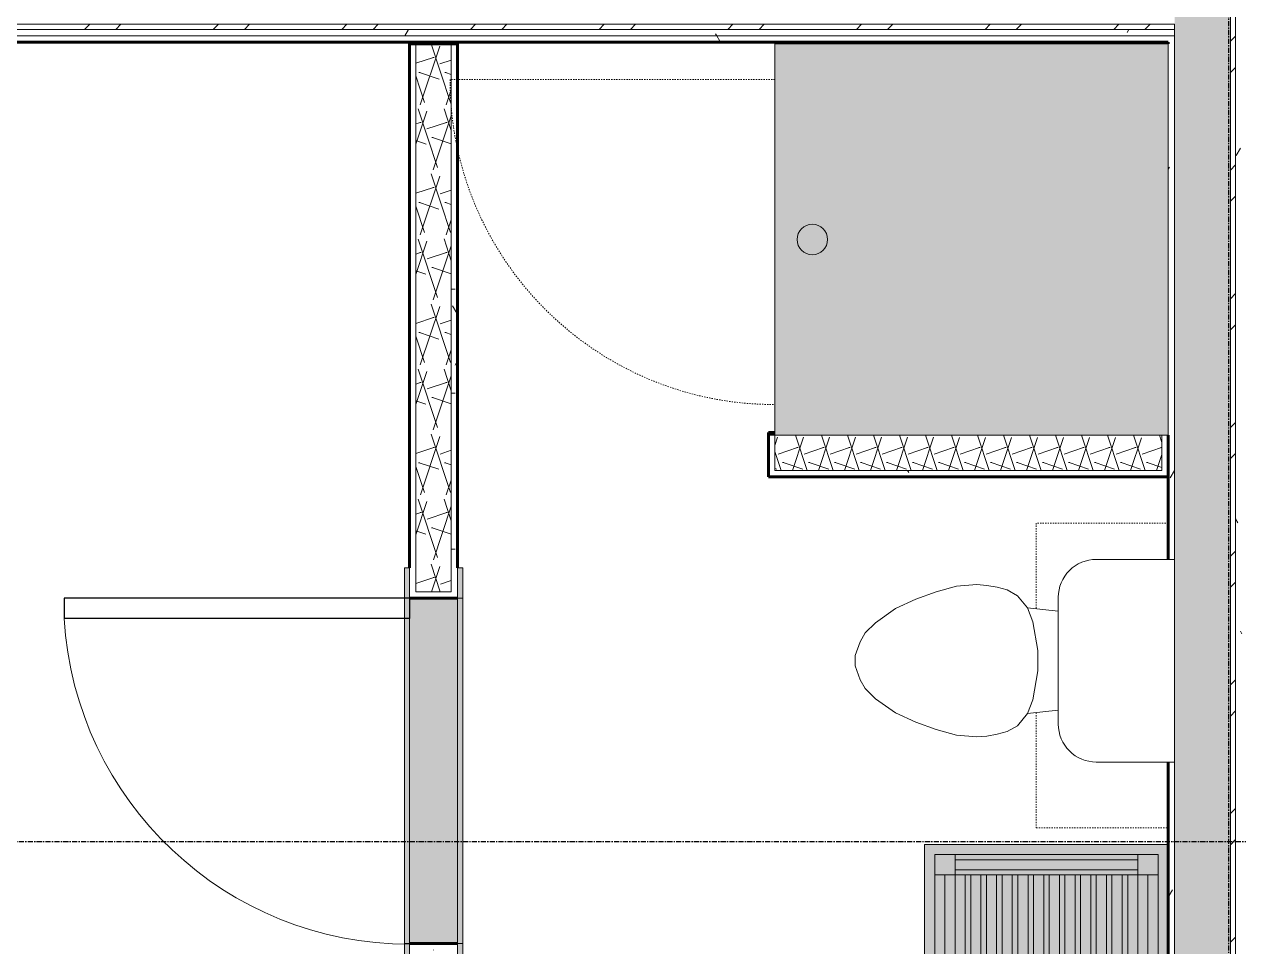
# Model space of a CAD drawing. Header units: inches. Extents: x -4110 to -1807, y 9775 to 11251.
# Drawn here: x -3600 to -3480.4, y 10456.9 to 10547.7 of the extents above; entities that cross this region are included whole.
import ezdxf

# ---------------------------------------------------------------- set-up
doc = ezdxf.new("R2010")
doc.units = ezdxf.units.IN
doc.header["$MEASUREMENT"] = 0
doc.linetypes.add('Dash', pattern=[0.25, 0.125, -0.125])
doc.linetypes.add('Grid Line 1_2_', pattern=[0.8749999999999999, 0.4999999999999999, -0.125, 0.125, -0.125])
for name, color, linetype, lineweight in [('0-1', 7, 'Continuous', 5), ('0-2', 10, 'Continuous', 18), ('A-DOOR-3', 7, 'Continuous', 9), ('A-DOOR-4', 50, 'Continuous', 30), ('A-DOOR-FRAM-1', 31, 'Continuous', 18), ('A-DOOR-FRAM-2', 7, 'Continuous', 9), ('A-WALL', 113, 'Continuous', 18), ('A-WALL-1', 8, 'Continuous', 5), ('A-WALL-2', 252, 'Continuous', 18), ('A-WALL-3', 250, 'Continuous', 60), ('A-WALL-4', 10, 'Continuous', 18), ('A-WALL-PATT-1', 7, 'Continuous', 9), ('A-WALL-PATT-2', 253, 'Continuous', 9), ('A-WALL-PATT-4', 111, 'Continuous', 9), ('I-WALL-5', 2, 'Continuous', 60), ('P-SANR-FIXT-1', 7, 'Continuous', 9), ('P-SANR-FIXT-3', 90, 'Continuous', 9), ('P-SANR-FIXT-4', 9, 'Continuous', 9), ('P-SANR-FIXT-HDLN-1', 7, 'Dash', 9), ('Q-CASE-1', 90, 'Continuous', 9), ('Q-CASE-2', 127, 'Continuous', 9), ('Q-CASE-3', 7, 'Continuous', 9), ('Q-CASE-4', 7, 'Dash', 9), ('S-GRID-1', 1, 'Grid Line 1_2_', 30)]:
    doc.layers.add(name, color=color, linetype=linetype, lineweight=lineweight)
pattern_1 = [(161.57, (0.32, 0.32), (-2.560496184573631, -0.0005373861552858683), [0, -18.214, 2.022, 0]), (18.43, (-0.32, 0.32), (-2.560496184573631, 0.0005373861552860904), [0, -18.214, 2.022, 0]), (108.43, (0.32, 0.32), (1.279220909290681, -6.400876726295667), [6.069999999999999, -14.166]), (71.57, (-0.32, 0.32), (1.279220909290681, 6.400876726295667), [6.07, -14.166])]
pattern_2 = [(0, (0, 0), (20.48, 5.12), [0.845, -14.515, 0.845, -14.515, -81.92]), (0, (0, 0), (20.48, 5.12), [-30.72, 0.845, -29.875, 0.845, -14.515, -35.84]), (0, (0, 0), (20.48, 5.12), [-76.8, 0.845, -9.395, 0.845, -24.755]), (120, (7.68, 2.56), (-14.67405006737632, 15.1762002695053), [0.8449999999999999, -14.515, 0.8449999999999999, -14.515, -81.91999999999999]), (120, (7.68, 2.56), (-14.67405006737632, 15.1762002695053), [-30.72, 0.8449999999999999, -29.875, 0.8449999999999999, -14.515, -35.84]), (120, (7.68, 2.56), (-14.67405006737632, 15.1762002695053), [-76.79999999999998, 0.8449999999999999, -9.394999999999998, 0.8449999999999999, -24.755]), (240, (10.24, 12.8), (-5.805949932623669, -20.2962002695053), [0.845, -14.515, 0.845, -14.515, -81.92]), (240, (10.24, 12.8), (-5.805949932623669, -20.2962002695053), [-30.72, 0.845, -29.875, 0.845, -14.515, -35.84]), (240, (10.24, 12.8), (-5.805949932623669, -20.2962002695053), [-76.8, 0.845, -9.395, 0.845, -24.755])]
pattern_3 = [(45, (0, 0), (-6.335676759431466, 6.335676759431466), []), (45, (0, 9.6), (-6.335676759431466, 6.335676759431466), [])]

# ---------------------------------------------------------------- blocks, each defined once
blk = doc.blocks.new('SWING - SINGLE - FLUSH - SWING - FLUSH - 2-10 x 6-8 - PRIVACY-3983844-ENLARGED RCP - 2ND FLOOR PLAN - WEST')
at = {"layer": 'A-DOOR-FRAM-1'}
for points in [[(-17.6250000000046, 2.375000000072873), (-17.00000000000705, 2.375000000073214), (-17.0000000000073, 2.875000000011368), (-20.00000000000389, 2.875000000011198), (-20.00000000000363, 2.375000000071679)], [(-17.00000000000534, 2.375000000073214), (16.9999999999188, 2.375000000090267), (16.9999999999963, 2.875000000028421), (-17.0000000000056, 2.875000000011368)], [(19.75104203174169, 2.375000000011482), (19.99999999999613, 2.375000000011482), (19.99999999999588, 2.875000000012732), (16.9999999999946, 2.875000000028421), (16.99999999999485, 2.375000000011311), (17.62499999999403, 2.375000000010288)], [(-17.0000000000044, -2.87500000000557), (-17.00000000000466, -2.374999999988972), (-20.00000000000389, -2.374999999990507), (-20.00000000000363, -2.874999999990222), (-17.62500000000196, -2.874999999989029)], [(16.49999999999727, -2.874999999988858), (16.9999999999992, -2.874999999988517), (16.99999999999894, -2.374999999988972), (-17.00000000000295, -2.375000000006025), (-17.0000000000027, -2.87500000000557), (-16.49999999998763, -2.8750000000054)], [(19.99999999999656, -2.874999999988688), (19.9999999999963, -2.374999999991018), (16.99999999999724, -2.374999999971578), (16.9999999999975, -2.874999999988517), (19.75104203174433, -2.874999999988688)]]:
    blk.add_hatch(color=256, dxfattribs=at).paths.add_polyline_path(points, flags=0)
at = {"layer": 'A-DOOR-3'}
blk.add_arc((17.00000000000095, 2.374999999999438), 34.06659275674494, 93.36568699838679, 179.9999999999998, dxfattribs=at)
at = {"layer": 'A-DOOR-4'}
for p, q in [((15, 2.374999999999781), (15, 36.3828335395518)), ((17.00000000000095, 36.3828335395518), (15, 36.3828335395518)), ((17.00000000000095, 2.374999999999781), (17.00000000000095, 36.3828335395518)), ((17.00000000000095, 2.374999999999781), (15, 2.374999999999781))]:
    blk.add_line(p, q, dxfattribs=at)
at = {"layer": 'A-DOOR-FRAM-2'}
for p, q in [((-16.99999999999998, 2.874999999999861), (-19.99999999999934, 2.874999999999855)), ((-19.99999999999934, 2.374999999999855), (-19.99999999999934, 2.874999999999855)), ((17.00000000000001, 2.874999999999924), (-16.99999999999998, 2.874999999999861)), ((-16.99999999999998, 2.374999999999861), (-16.99999999999998, 2.874999999999861)), ((20.0000000000006, 2.87499999999993), (17.00000000000001, 2.874999999999924)), ((17.00000000000001, 2.374999999999924), (17.00000000000001, 2.874999999999924)), ((20.0000000000006, 2.37499999999993), (20.0000000000006, 2.87499999999993)), ((-19.99999999999934, 2.374999999999855), (-16.99999999999998, 2.374999999999861)), ((-16.99999999999998, 2.374999999999861), (17.00000000000001, 2.374999999999924)), ((17.00000000000001, 2.374999999999924), (20.0000000000006, 2.37499999999993)), ((-16.99999999999996, -2.375000000000138), (-19.99999999999936, -2.375000000000144)), ((-19.99999999999936, -2.375000000000144), (-19.99999999999936, -2.875000000000143)), ((17.00000000000042, -2.375000000000075), (-16.99999999999996, -2.375000000000138)), ((-16.99999999999996, -2.375000000000138), (-16.99999999999996, -2.875000000000138)), ((20.00000000000058, -2.375000000000069), (17.00000000000042, -2.375000000000075)), ((17.00000000000042, -2.375000000000075), (17.00000000000042, -2.875000000000075)), ((20.00000000000058, -2.375000000000069), (20.00000000000058, -2.875000000000069)), ((-19.99999999999936, -2.875000000000143), (-16.99999999999996, -2.875000000000138)), ((-16.99999999999996, -2.875000000000138), (17.00000000000042, -2.875000000000075)), ((17.00000000000042, -2.875000000000075), (20.00000000000058, -2.875000000000069))]:
    blk.add_line(p, q, dxfattribs=at)
blk = doc.blocks.new('Toilet-Domestic-3D - Toilet-Domestic-3D-V2-ENLARGED RCP - 2ND FLOOR PLAN - WEST')
at = {"layer": 'P-SANR-FIXT-1'}
for p, q in [((-1.8737387097273, 11.50000000000006), (-0.5000000000001319, 12.00000000000002)), ((-0.5000000000001313, 12.00000000000002), (0.5000000000001497, 12.00000000000002)), ((0.5000000000001499, 12.00000000000002), (1.87373870972732, 11.50000000000006)), ((-3.739764113511675, 10.00000000000013), (-2.739764113511752, 11.00000000000004)), ((-2.739764113511752, 11.00000000000004), (-1.873738709727293, 11.50000000000007)), ((1.873738709727307, 11.50000000000006), (2.73976411351174, 11.00000000000005)), ((2.739764113511739, 11.00000000000005), (3.73976411351172, 10.00000000000006)), ((-5.127195089653483, 8.000000000000119), (-3.739764113511693, 10.0000000000001)), ((3.739764113511725, 10.00000000000005), (5.127195089653514, 8.00000000000006)), ((-6.059810405963483, 6.000000000000149), (-5.127195089653489, 8.000000000000112)), ((5.12719508965351, 8.000000000000068), (6.059810405963534, 6.000000000000026)), ((-6.787750874495902, 4.000000000000084), (-6.05981040596345, 6.000000000000223)), ((6.05981040596353, 6.000000000000034), (6.787750874495948, 3.999999999999969)), ((-7.325688514504693, 1.99238939618356), (-6.787750874495926, 4.000000000000002)), ((6.787750874495935, 4.000000000000014), (7.325688514504699, 1.99238939618353)), ((-7.50000000000002, -2.626845807189436e-14), (-7.325688514504699, 1.992389396183531)), ((7.325688514504699, 1.992389396183527), (7.50000000000002, -8.759659664292484e-14)), ((-7.412844257252363, -0.9961946980916817), (-7.50000000000002, -3.647082635893639e-14)), ((-7.235846299147757, -1.999999999999842), (-7.412844257252363, -0.9961946980916907)), ((7.412844257252371, -0.9961946980917603), (7.235846299147749, -1.999999999999968)), ((7.500000000000021, -7.083352582108447e-14), (7.412844257252374, -0.9961946980917403)), ((-6.967897106716618, -2.999999999999916), (-7.235846299147756, -1.999999999999837)), ((7.235846299147753, -1.999999999999948), (6.967897106716618, -2.999999999999932)), ((-6.401133212130356, -3.999999999999926), (-6.967897106716618, -2.999999999999912)), ((6.967897106716618, -2.999999999999936), (6.40113321213035, -3.999999999999953)), ((-5.209379619536154, -4.999999999999911), (-6.401133212130357, -3.999999999999923)), ((6.401133212130349, -3.999999999999955), (5.209379619536155, -4.999999999999936)), ((-3.835640909808955, -5.499999999999876), (-5.209379619536155, -4.99999999999991)), ((-4.861662917351556, -8.023778450744098), (-5.209379619536154, -4.999999999999911)), ((-0.9999999999997728, -5.999999999999972), (-3.835640909808916, -5.499999999999884)), ((3.835640909808861, -5.499999999999932), (0.9999999999997848, -5.999999999999972)), ((5.209379619536155, -4.999999999999937), (3.835640909808857, -5.499999999999933)), ((4.861662917351547, -8.023778450744098), (5.209379619536154, -4.999999999999936)), ((0.9999999999997808, -5.999999999999972), (-0.9999999999997728, -5.999999999999972)), ((6.24999999999998, -8.023778450744098), (-6.250000000000018, -8.023778450744098)), ((-9.976221549255797, -11.74999999999998), (-9.976221549255797, -19.47622154925572)), ((9.976221549255834, -19.47622154925572), (9.976221549255834, -11.74999999999989)), ((-9.976221549255797, -19.47622154925572), (9.976221549255834, -19.47622154925572))]:
    blk.add_line(p, q, dxfattribs=at)
for centre, radius, start, end in [((-6.249999999999996, -11.74999999999996), 3.726221549255814, 90.00000000000034, 180.0000000000004), ((6.250000000000004, -11.74999999999991), 3.726221549255821, 3.244165775092787e-13, 90.00000000000044)]:
    blk.add_arc(centre, radius, start, end, dxfattribs=at)
blk = doc.blocks.new('Bath Vanity - Bath Vanity 48_-V14-ENLARGED RCP - 2ND FLOOR PLAN - WEST')
at = {"layer": 'Q-CASE-1'}
h = blk.add_hatch(color=256, dxfattribs=at)
h.paths.add_polyline_path([(24.7377049180377, 8.031975085032171e-11), (-23.26229508200936, -1.34718902700115e-11), (-23.26229508196246, -24.00000000010735), (24.7377049180846, -24.00000000001355), (24.73770491803966, -1.000000000011965)], flags=0)
h.paths.add_polyline_path([(-22.26229508196669, -1.000000000013926), (23.73770491803725, -1.000000000010004), (23.73770491807332, -23.00000000000969), (-22.26229508192875, -23.00000000001395), (-22.26229508196823, -2.815088176167591)], flags=0)
h.paths.add_polyline_path([(-0.1152302221768764, -2.000000000056417), (-20.26229508196272, -2.000000000095809), (-20.26229508196195, -3.000000000010061), (21.73770491800215, -2.999999999928036), (21.73770491803958, -2.000000000013784)], flags=0)
h.paths.add_polyline_path([(-20.26229508195999, -4.000000000099873), (-20.26229508195888, -4.545454545462433), (21.73770491800522, -4.545454545380408), (21.73770491800411, -4.000000000017848), (-0.1152302221730395, -4.000000000060481)], flags=0)
h.paths.add_polyline_path([(21.73770491800718, -5.54545454547022), (-20.26229508195692, -5.545454545552245), (-20.26229508195589, -6.090909090914635), (21.7377049180082, -6.09090909083261)], flags=0)
h.paths.add_polyline_path([(-20.26229508195393, -7.090909091004533), (-20.26229508195282, -7.636363636367007), (21.73770491801127, -7.636363636284982), (21.73770491801016, -7.090909090922508), (-0.1152302221669856, -7.09090909096514)], flags=0)
h.paths.add_polyline_path([(21.73770491801323, -8.63636363637488), (-20.26229508195086, -8.636363636456904), (-20.26229508194984, -9.181818181819379), (21.73770491801426, -9.181818181737354)], flags=0)
h.paths.add_polyline_path([(-20.26229508194788, -10.18181818190928), (-20.26229508194686, -10.72727272727167), (21.73770491801724, -10.72727272718964), (21.73770491801622, -10.18181818182725), (-19.46474368197454, -10.18181818190774)], flags=0)
h.paths.add_polyline_path([(-20.2622950819449, -11.72727272736156), (-20.26229508194379, -12.27272727272404), (21.73770491802031, -12.27272727264201), (21.7377049180192, -11.72727272727954), (-18.69419083721501, -11.72727272735849)], flags=0)
h.paths.add_polyline_path([(-17.92363799245524, -13.27272727280933), (-20.26229508194183, -13.27272727281394), (-20.2622950819408, -13.81818181817641), (21.73770491802329, -13.81818181809439), (21.73770491802227, -13.27272727273191), (-0.115230222154878, -13.27272727277454)], flags=0)
h.paths.add_polyline_path([(21.73770491802525, -14.81818181818428), (-20.26229508193884, -14.81818181826631), (-20.26229508193773, -15.3636363636287), (21.73770491802636, -15.36363636354667)], flags=0)
h.paths.add_polyline_path([(-0.1152302221488242, -16.36363636367912), (-20.26229508193577, -16.36363636371851), (-20.26229508193475, -16.90909090908107), (21.73770491802935, -16.90909090899904), (21.73770491802832, -16.36363636363648)], flags=0)
h.paths.add_polyline_path([(-20.26229508193279, -17.90909090917088), (-20.26229508193176, -18.45454545453344), (21.73770491803233, -18.45454545445142), (21.73770491803131, -17.90909090908886), (-15.61197945817642, -17.90909090916176)], flags=0)
h.paths.add_polyline_path([(-14.84142661341673, -19.45454545461268), (-20.2622950819298, -19.45454545462325), (-20.26229508192869, -19.99999999998573), (21.7377049180354, -19.9999999999037), (21.73770491803429, -19.45454545454123), (-0.1152302221428556, -19.45454545458386)], flags=0)
h.paths.add_polyline_path([(-20.26229508196672, -21.00000000007554), (-20.26229508196476, -22.00000000001375), (21.73770491803762, -21.99999999993173), (21.73770491803566, -20.99999999999352), (-14.07087376865712, -21.00000000006343)], flags=0)
at = {"layer": 'Q-CASE-2'}
h = blk.add_hatch(color=256, dxfattribs=at)
h.paths.add_polyline_path([(-22.26229508196721, -1.000000000013415), (-22.2622950819684, -3.000000000013471), (-20.26229508196246, -3.000000000009549), (-20.26229508196519, -1.000000000009493)], flags=0)
h.paths.add_polyline_path([(23.73770491803674, -1.000000000009493), (21.73770491803711, -1.000000000013415), (21.73770491800164, -2.999999999927524), (23.73770491803367, -2.999999999923602), (23.73770491803333, -2.81508817607721)], flags=0)
h.paths.add_polyline_path([(-20.26229508196723, -21.00000000007503), (-22.26229508193319, -21.00000000007895), (-22.26229508192926, -23.00000000001344), (-20.26229508196331, -23.00000000000952), (-20.26229508196527, -22.0000000000129)], flags=0)
h.paths.add_polyline_path([(22.23770491803691, -20.99999999999198), (21.73770491803515, -20.999999999993), (21.73770491803907, -23.0000000000131), (23.73770491803247, -23.00000000000918), (23.73770491806888, -20.99999999998908), (23.23770491807198, -20.99999999999002)], flags=0)
for points in [[(-20.26229508196502, -1.000000000013415), (-20.26229508196306, -2.000000000095468), (21.73770491803924, -2.000000000013443), (21.73770491803728, -1.000000000013585), (-0.1152302221791785, -0.9999999999740224)], [(-22.26229508196831, -3.000000000013557), (-22.2622950819331, -21.00000000001407), (-21.76229508196237, -21.00000000001304), (-21.76229508199759, -3.000000000012534)], [(-21.76229508199767, -3.000000000012448), (-21.76229508196246, -21.000000000015), (-20.76229508192722, -21.00000000001304), (-20.76229508196243, -3.000000000010487)], [(-20.26229508196237, -3.000000000009635), (-20.76229508196235, -3.000000000010572), (-20.76229508192713, -21.00000000001398), (-20.26229508192716, -21.00000000001304), (-20.26229508196041, -4.000000000099447)], [(-20.26229508196237, -3.000000000009635), (-20.26229508196041, -4.000000000099447), (21.73770491800368, -4.000000000017422), (21.73770491800172, -3.000000000010402), (-0.1152302221754269, -2.999999999970242)], [(21.73770491800172, -3.000000000010402), (21.73770491803694, -20.99999999999309), (22.23770491803699, -20.99999999999207), (22.23770491800178, -3.000000000009379)], [(22.23770491800169, -3.000000000010231), (22.23770491803691, -20.99999999999198), (23.23770491807198, -20.99999999999002), (23.23770491803677, -3.00000000000827)], [(23.73770491803375, -3.000000000009379), (23.23770491803685, -3.000000000010317), (23.23770491807207, -20.99999999999011), (23.73770491806897, -20.99999999998917), (23.73770491803571, -4.000000000013499)], [(-0.1152302221723573, -4.545454545422614), (-20.26229508195931, -4.545454545462007), (-20.26229508195734, -5.545454545551819), (21.73770491800675, -5.545454545469794), (21.73770491800479, -4.545454545379982)], [(-0.1152302221693731, -6.090909090874816), (-20.26229508195632, -6.090909090914209), (-20.26229508195436, -7.090909091004106), (21.73770491800974, -7.090909090922081), (21.73770491800778, -6.090909090832183)], [(-0.1152302221663035, -7.636363636327189), (-20.26229508195325, -7.636363636366581), (-20.23529652673457, -8.636363636456393), (21.73770491801281, -8.636363636374453), (21.73770491801085, -7.636363636284556)], [(-20.26229508195027, -9.181818181818953), (-20.26229508194831, -10.18181818190885), (21.73770491801579, -10.18181818182683), (21.73770491801383, -9.181818181736928), (-19.96333669921782, -9.181818181818356)], [(-20.26229508194728, -10.72727272727124), (-20.26229508194532, -11.72727272736114), (21.73770491801877, -11.72727272727911), (21.73770491801681, -10.72727272718921), (-19.19278385445838, -10.72727272726911)], [(-20.26229508194421, -12.27272727272361), (-20.26229508194225, -13.27272727281351), (21.73770491802184, -13.27272727273149), (21.73770491801988, -12.27272727264159), (-18.42223100969869, -12.27272727272003)], [(-20.26229508194123, -13.81818181817598), (-20.26229508193927, -14.81818181826588), (21.73770491802483, -14.81818181818386), (21.73770491802287, -13.81818181809396), (-17.651678164939, -13.81818181817087)], [(-20.26229508193816, -15.36363636362827), (-20.2622950819362, -16.36363636371808), (21.7377049180279, -16.36363636363606), (21.73770491802594, -15.36363636354625), (-16.88112532017939, -15.36363636362162)], [(-20.26229508193518, -16.90909090908064), (-20.26229508193321, -17.90909090917046), (21.73770491803088, -17.90909090908843), (21.73770491802892, -16.90909090899862), (-16.1105724754197, -16.90909090907254)], [(-20.26229508193219, -18.45454545453302), (-20.26229508193023, -19.45454545462283), (21.73770491803387, -19.4545454545408), (21.73770491803191, -18.45454545445099), (-15.34001963066009, -18.45454545452338)], [(20.73770491792862, -19.99999999990515), (-20.26229508192912, -19.9999999999853), (-20.26229508192716, -21.00000000001304), (21.73770491803694, -20.99999999999309), (21.73770491803498, -19.99999999990328)], [(-20.2622950819651, -22.00000000001341), (-20.26229508196314, -23.00000000000969), (21.73770491803924, -23.00000000001353), (21.73770491803728, -21.99999999993139), (-13.57228075149015, -22.00000000000037)]]:
    blk.add_hatch(color=256, dxfattribs=at).paths.add_polyline_path(points, flags=0)
at = {"layer": 'Q-CASE-3'}
for p, q in [((-23.26229508196732, -24.00000000000016), (-23.26229508196732, 5.329070518200751e-15)), ((24.73770491803267, 2.664535259100375e-15), (24.73770491803267, -24.00000000000017)), ((-22.26229508196723, -2.999999999999993), (-22.26229508196723, -0.9999999999999977)), ((-22.26229508196723, -0.9999999999999977), (-20.26229508196723, -0.9999999999999977)), ((21.73770491803297, -0.9999999999999963), (-20.26229508196739, -0.9999999999999963)), ((-20.26229508196723, -0.9999999999999977), (-20.26229508196723, -2.999999999999993)), ((21.73770491803284, -3.000000000000106), (21.73770491803284, -0.9999999999999977)), ((21.73770491803284, -0.9999999999999977), (23.73770491803283, -0.9999999999999977)), ((23.73770491803283, -0.9999999999999977), (23.73770491803283, -3.000000000000106)), ((21.73770491803297, -2.000000000000102), (-20.26229508196739, -2.000000000000102)), ((-22.26229508196635, -2.999999999999549), (-22.26229508196635, -20.99999999999963)), ((-20.26229508196723, -2.999999999999993), (-22.26229508196723, -2.999999999999993)), ((-21.76229508196634, -2.999999999999549), (-21.76229508196634, -20.99999999999963)), ((-20.76229508196634, -2.999999999999549), (-20.76229508196634, -20.99999999999963)), ((21.73770491803286, -3.000000000000112), (-20.26229508196637, -3.000000000000112)), ((-20.26229508196633, -2.999999999999549), (-20.26229508196633, -20.99999999999963)), ((21.73770491803288, -2.99999999999693), (21.73770491803288, -20.99999999999701)), ((23.73770491803283, -3.000000000000106), (21.73770491803284, -3.000000000000106)), ((22.23770491803288, -2.99999999999693), (22.23770491803288, -20.99999999999701)), ((23.23770491803288, -2.99999999999693), (23.23770491803288, -20.99999999999701)), ((23.73770491803289, -2.99999999999693), (23.73770491803289, -20.99999999999701)), ((-20.26229508196637, -4.000000000000108), (21.73770491803286, -4.000000000000108)), ((21.73770491803287, -4.545454545452445), (-20.26229508196637, -4.545454545452445)), ((-20.26229508196637, -5.545454545452442), (21.73770491803277, -5.545454545452442)), ((21.73770491803287, -6.090909090904781), (-20.26229508196626, -6.090909090904781)), ((-20.26229508196637, -7.090909090904778), (21.73770491803277, -7.090909090904778)), ((21.73770491803277, -7.636363636357115), (-20.26229508196637, -7.636363636357115)), ((-20.26229508196637, -8.636363636357112), (21.73770491803287, -8.636363636357112)), ((21.73770491803287, -9.181818181809449), (-20.26229508196637, -9.181818181809449)), ((-20.26229508196627, -10.18181818180945), (21.73770491803288, -10.18181818180945)), ((21.73770491803288, -10.72727272726178), (-20.26229508196626, -10.72727272726178)), ((-20.26229508196637, -11.72727272726178), (21.73770491803277, -11.72727272726178)), ((21.73770491803288, -12.27272727271412), (-20.26229508196626, -12.27272727271412)), ((-20.26229508196637, -13.27272727271411), (21.73770491803278, -13.27272727271411)), ((21.73770491803278, -13.81818181816645), (-20.26229508196638, -13.81818181816645)), ((-20.26229508196637, -14.81818181816645), (21.73770491803288, -14.81818181816645)), ((21.73770491803288, -15.36363636361879), (-20.26229508196637, -15.36363636361879)), ((-20.26229508196626, -16.36363636361878), (21.73770491803289, -16.36363636361878)), ((21.73770491803289, -16.90909090907112), (-20.26229508196626, -16.90909090907112)), ((-20.26229508196637, -17.90909090907111), (21.73770491803278, -17.90909090907111)), ((21.73770491803289, -18.45454545452345), (-20.26229508196626, -18.45454545452345)), ((-20.26229508196637, -19.45454545452345), (21.73770491803279, -19.45454545452345)), ((21.73770491803284, -19.99999999997578), (-20.26229508196639, -19.99999999997578)), ((-22.26229508196723, -23.00000000000005), (-22.26229508196723, -21.00000000000005)), ((-22.26229508196723, -21.00000000000005), (-20.26229508196712, -21.00000000000005)), ((-20.26229508196629, -20.99999999997578), (21.73770491803284, -20.99999999997578)), ((-20.26229508196712, -21.00000000000005), (-20.26229508196712, -23.00000000000005)), ((21.73770491803293, -23.00000000000005), (21.73770491803293, -21.00000000000006)), ((21.73770491803293, -21.00000000000006), (23.73770491803283, -21.00000000000006)), ((23.73770491803283, -21.00000000000006), (23.73770491803283, -23.00000000000005)), ((21.73770491803297, -22), (-20.26229508196739, -22)), ((-20.26229508196712, -23.00000000000005), (-22.26229508196723, -23.00000000000005)), ((21.73770491803297, -23.0000000000001), (-20.26229508196739, -23.0000000000001)), ((23.73770491803283, -23.00000000000005), (21.73770491803293, -23.00000000000005)), ((24.73770491803267, -24.00000000000017), (-23.26229508196732, -24.00000000000016))]:
    blk.add_line(p, q, dxfattribs=at)
blk = doc.blocks.new('300 Series Wall Hung Cabinet_326 - 30_-2909952-ENLARGED RCP - 2ND FLOOR PLAN - WEST')
at = {"layer": 'Q-CASE-4'}
for p, q in [((-11.42567616506938, -0.1874999999999999), (-14.99999999999972, -0.1874999999999999)), ((-14.99999999999972, -0.1874999999999999), (-14.99999999999972, -13.1875000000392)), ((15.0000000000002, -0.1874999999999999), (8.526766933442255, -0.1874999999999999)), ((15.0000000000002, -13.1875000000392), (15.0000000000002, -0.1875)), ((-14.99999999999972, -13.1875000000392), (-6.560948776495775, -13.1875000000392)), ((3.662039544849764, -13.1875000000392), (15.0000000000002, -13.1875000000392))]:
    blk.add_line(p, q, dxfattribs=at)
blk = doc.blocks.new('The Shower - The Shower-4051523-ENLARGED RCP - 2ND FLOOR PLAN - WEST')
at = {"layer": 'P-SANR-FIXT-3'}
h = blk.add_hatch(color=256, dxfattribs=at)
h.paths.add_polyline_path([(38.50000000004359, 39.2499999999967), (-1.261923898709938e-11, 39.24999999999704), (-1.261923898709938e-11, 0.4999999999968167), (38.49999999998783, 0.4999999999412238), (38.50000000003217, 31.36125932931474)], flags=0)
h.paths.add_polyline_path([(20.74999999998778, 35.56249999999681), (20.69888873942125, 35.17427143234283), (20.5490381056644, 34.81249999999681), (20.31066017176778, 34.50183982821681), (19.99999999998778, 34.26346189432001), (19.6382285676421, 34.11361126056317), (19.24999999998778, 34.06249999999647), (18.86177143233379, 34.11361126056317), (18.49999999998726, 34.26346189432035), (18.18933982820795, 34.50183982821715), (17.95096189431132, 34.81249999999647), (17.80111126055396, 35.17427143234283), (17.75425927169874, 35.59485238061233), (17.80111126055533, 35.95072856765966), (17.95096189431115, 36.31249999999681), (18.18933982820777, 36.62316017177681), (18.4999999999876, 36.86153810567395), (18.86177143233413, 37.01138873943045), (19.24999999998829, 37.06249999999647), (19.63822856764159, 37.01138873943045), (20.04025436293636, 36.83064984659881), (20.31066017177067, 36.62316017177749), (20.54903810566662, 36.31249999999169), (20.69888873942244, 35.95072856764192), (20.74574072827732, 35.5948523806079)], flags=0)
at = {"layer": 'P-SANR-FIXT-4'}
blk.add_hatch(color=256, dxfattribs=at).paths.add_polyline_path([(20.74999999998778, 35.56249999999715), (20.69888873942244, 35.95072856764227), (20.54903810566662, 36.31249999999203), (20.31066017177067, 36.62316017177783), (19.9999999999876, 36.86153810567361), (19.63822856764159, 37.01138873943079), (19.24999999999204, 37.06249999999681), (18.86177143233413, 37.01138873943079), (18.4999999999876, 36.86153810567429), (18.18933982821084, 36.62316017178124), (17.95096189431319, 36.31250000000261), (17.80111126055533, 35.95072856766), (17.75425927170454, 35.53014761933729), (17.80111126055396, 35.17427143234351), (17.95096189431132, 34.81249999999681), (18.18933982820795, 34.50183982821749), (18.49999999998726, 34.26346189432069), (18.8617714323251, 34.11361126056453), (19.24999999998778, 34.06249999999681), (19.6382285676421, 34.11361126056351), (19.99999999998778, 34.26346189432035), (20.31066017176778, 34.50183982821749), (20.5490381056644, 34.81249999999715), (20.69888873942142, 35.17427143234487), (20.74768217094765, 35.54489434053323)], flags=0)
at = {"layer": 'P-SANR-FIXT-1'}
for p, q in [((-5.329070518200751e-15, 0.5000000000000034), (-5.329070518200751e-15, 39.25000000000004)), ((-5.329070518200751e-15, 39.25000000000004), (38.5000000000004, 39.24999999999997)), ((38.5000000000004, 39.24999999999997), (38.5000000000004, 0.5000000000000034)), ((38.5000000000004, 0.5000000000000034), (-5.329070518200751e-15, 0.5000000000000034))]:
    blk.add_line(p, q, dxfattribs=at)
for radius, start, end in [(1.500000000000004, 4.071109992273301e-13, 179.9999999999996), (1.499999999999996, 179.9999999999997, 359.9999999999989)]:
    blk.add_arc((19.25000000000044, 35.56250000000001), radius, start, end, dxfattribs=at)
at = {"layer": 'P-SANR-FIXT-HDLN-1'}
blk.add_line((35.00000000000053, 39.24999999999997), (35.00000000000053, 71.25000000000006), dxfattribs=at)
blk.add_arc((35.00000000000047, 39.25000000000012), 31.99999999999997, 90.00000000000006, 179.9999999999998, dxfattribs=at)
blk = doc.blocks.new('CTR - 1st Phase - Unit Layouts_rvt-1-ENLARGED RCP - 2ND FLOOR PLAN - WEST')
at = {"layer": 'A-WALL-1'}
blk.add_hatch(color=256, dxfattribs=at).paths.add_polyline_path([(-3562.048736671773, 10457.18939611018), (-3557.298736671773, 10457.18939611018), (-3557.298736671773, 10491.18939611018), (-3562.048736671773, 10491.18939611018)], flags=0)
at = {"layer": 'A-WALL-2'}
blk.add_hatch(color=256, dxfattribs=at).paths.add_polyline_path([(-3526.048736672022, 10507.25189610989), (-3526.048736672022, 10507.50189610989), (-3526.673736671998, 10507.50189610989), (-3526.673736671998, 10507.25189610989)], flags=0)
at = {"layer": 'A-WALL-PATT-1'}
h = blk.add_hatch(dxfattribs=at)
h.set_pattern_fill('FP_1', color=256, style=0, pattern_type=2)
h.set_pattern_definition(pattern_2)
h.paths.add_polyline_path([(-3557.298736671773, 10418.5643961106), (-3557.298736671773, 10457.18939611018), (-3559.673736671772, 10457.18939611018), (-3559.673736671772, 10456.56439611018), (-3557.923736671772, 10456.56439611018), (-3557.923736671772, 10418.5643961106)], flags=0)
h.paths.add_polyline_path([(-3557.923736671772, 10491.18939611018), (-3557.298736671773, 10491.18939611018), (-3557.298736671773, 10545.75189611048), (-3557.923736671773, 10545.75189611048), (-3557.923736671772, 10491.81439611018), (-3559.673736671773, 10491.81439611018), (-3559.673736671773, 10491.18939611018)], flags=0)
h = blk.add_hatch(dxfattribs=at)
h.set_pattern_fill('FP_1', color=256, style=0, pattern_type=2)
h.set_pattern_definition(pattern_2)
h.paths.add_polyline_path([(-3488.218908431385, 10503.12689610987), (-3487.298736679712, 10503.12689610987), (-3487.298736679712, 10507.25189610981), (-3487.923736679752, 10507.25189610981), (-3487.923736679752, 10503.75189610987), (-3526.048736671999, 10503.75189610987), (-3526.048736672022, 10507.25189610976), (-3526.673736671998, 10507.25189610976), (-3526.673736671999, 10503.12689610989), (-3499.173736679891, 10503.12689610987)], flags=0)
at = {"layer": 'A-WALL-PATT-2'}
h = blk.add_hatch(dxfattribs=at)
h.set_pattern_fill('FP_2', color=256, style=0, pattern_type=2)
h.set_pattern_definition(pattern_1)
h.paths.add_polyline_path([(-3559.673736671772, 10417.9393961106), (-3557.923736671772, 10417.9393961106), (-3557.923736671772, 10456.56439611018), (-3561.423736671772, 10456.56439611018), (-3561.423736671772, 10417.9393961106)], flags=0)
h.paths.add_polyline_path([(-3559.673736671773, 10491.81439611018), (-3557.923736671772, 10491.81439611018), (-3557.923736671773, 10545.75189611048), (-3561.423736671774, 10545.75189611048), (-3561.423736671772, 10491.81439611018)], flags=0)
h = blk.add_hatch(dxfattribs=at)
h.set_pattern_fill('FP_2', color=256, style=0, pattern_type=2)
h.set_pattern_definition(pattern_1)
h.paths.add_polyline_path([(-3488.218908431385, 10503.75189610987), (-3487.923736679752, 10503.75189610987), (-3487.923736679752, 10507.25189610981), (-3526.048736672022, 10507.25189610976), (-3526.048736671999, 10503.75189610987), (-3499.173736679891, 10503.75189610987)], flags=0)
at = {"layer": 'A-WALL-3'}
for p, q in [((-3562.048736671769, 10494.18939611017), (-3562.04873667177, 10545.75189611047)), ((-3562.04873667177, 10545.75189611047), (-3557.29873667177, 10545.75189611047)), ((-3557.29873667177, 10545.75189611047), (-3557.298736671769, 10494.18939611017)), ((-3526.673736671994, 10507.50189610988), (-3526.048736672018, 10507.50189610988)), ((-3526.673736671994, 10507.25189610988), (-3526.673736671994, 10507.50189610988)), ((-3526.673736671995, 10503.75189610988), (-3526.673736671994, 10507.25189610988)), ((-3487.298736679749, 10507.25189610986), (-3487.29873667975, 10503.75189610986)), ((-3526.673736671995, 10503.12689610988), (-3526.673736671995, 10503.75189610988)), ((-3487.29873667975, 10503.12689610986), (-3526.673736671995, 10503.12689610988)), ((-3487.29873667975, 10503.75189610986), (-3487.29873667975, 10503.12689610986)), ((-3557.298736671769, 10491.18939611017), (-3562.048736671769, 10491.18939611017)), ((-3562.048736671768, 10457.18939611017), (-3557.298736671768, 10457.18939611017))]:
    blk.add_line(p, q, dxfattribs=at)
at = {"layer": 'A-WALL-4'}
for p, q in [((-3561.42373667177, 10491.81439611017), (-3561.42373667177, 10545.75189611047)), ((-3557.92373667177, 10545.75189611047), (-3557.923736671769, 10491.81439611017)), ((-3526.048736671994, 10507.25189610988), (-3526.673736671994, 10507.25189610988)), ((-3526.048736671994, 10507.25189610988), (-3526.673736671994, 10507.25189610988)), ((-3526.048736671995, 10503.75189610988), (-3526.048736671994, 10507.25189610988)), ((-3487.923736679749, 10507.25189610986), (-3487.92373667975, 10503.75189610986)), ((-3487.92373667975, 10503.75189610986), (-3526.048736671995, 10503.75189610988)), ((-3562.048736671769, 10491.18939611017), (-3562.048736671768, 10457.18939611017)), ((-3559.673736671769, 10491.81439611017), (-3561.42373667177, 10491.81439611017)), ((-3557.923736671769, 10491.81439611017), (-3559.673736671769, 10491.81439611017)), ((-3557.298736671768, 10457.18939611017), (-3557.298736671769, 10491.18939611017))]:
    blk.add_line(p, q, dxfattribs=at)
at = {"layer": '0-2'}
for name, p, rotation in [('The Shower - The Shower-4051523-ENLARGED RCP - 2ND FLOOR PLAN - WEST', (-3486.798736672019, 10507.2518961098), 90.00000000008023), ('300 Series Wall Hung Cabinet_326 - 30_-2909952-ENLARGED RCP - 2ND FLOOR PLAN - WEST', (-3487.115826481982, 10483.58369150201), 269.9999999998574), ('Toilet-Domestic-3D - Toilet-Domestic-3D-V2-ENLARGED RCP - 2ND FLOOR PLAN - WEST', (-3506.154548010944, 10485.03314609638), 89.99999999971206), ('SWING - SINGLE - FLUSH - SWING - FLUSH - 2-10 x 6-8 - PRIVACY-3983844-ENLARGED RCP - 2ND FLOOR PLAN - WEST', (-3559.673736671768, 10474.18939611017), 90.00000000000114), ('Bath Vanity - Bath Vanity 48_-V14-ENLARGED RCP - 2ND FLOOR PLAN - WEST', (-3487.298736671914, 10443.67710100102), 269.9999999998113)]:
    blk.add_blockref(name, p, dxfattribs=dict(at, rotation=rotation))
blk = doc.blocks.new('CTR - 1st Phase - Structure_rvt-1-ENLARGED RCP - 2ND FLOOR PLAN - WEST')
at = {"layer": 'S-GRID-1'}
for p, q in [((-3481.323736679716, 9774.881859448018), (-3481.323736679703, 11217.92614005461)), ((-1807.144791239921, 10467.18939611053), (-4076.950002061648, 10467.18939611053))]:
    blk.add_line(p, q, dxfattribs=at)

msp = doc.modelspace()

# ---------------------------------------------------------------- hatches: boundary and pattern name
at = {"layer": 'A-WALL-PATT-4'}
h = msp.add_hatch(dxfattribs=at)
h.set_pattern_fill('FP_33', color=256, style=0, pattern_type=2)
h.set_pattern_definition(pattern_3)
h.paths.add_polyline_path([(-3480.673736679716, 10410.18939610609), (-3480.673736679711, 10652.6518961145), (-3481.173736679707, 10652.6518961145), (-3481.17373667971, 10410.18939610609)], flags=0)
h = msp.add_hatch(dxfattribs=at)
h.set_pattern_fill('FP_1', color=256, style=0, pattern_type=2)
h.set_pattern_definition(pattern_2)
h.paths.add_polyline_path([(-3480.63341409907, 10409.56439610609), (-3480.048736679715, 10409.56439610609), (-3480.04873667971, 10653.27689610839), (-3480.673736679711, 10653.27689610839), (-3480.673736679716, 10409.56439610609)], flags=0)
h = msp.add_hatch(dxfattribs=at)
h.set_pattern_fill('FP_1', color=256, style=0, pattern_type=2)
h.set_pattern_definition(pattern_2)
h.paths.add_polyline_path([(-3486.673736679716, 10418.56439610609), (-3486.673736679713, 10546.56439611052), (-3487.298736672022, 10546.56439611052), (-3487.298736679712, 10495.00936764555), (-3486.678326461639, 10495.00936764555), (-3486.67832646174, 10475.05692454717), (-3487.298736671841, 10475.05692454704), (-3487.298736671841, 10418.56439610609)], flags=0)
h.paths.add_polyline_path([(-3486.673736679713, 10553.18939611052), (-3486.673736679713, 10644.2768961145), (-3487.298736679712, 10644.2768961145), (-3487.298736679569, 10553.18939611052)], flags=0)
h = msp.add_hatch(dxfattribs=at)
h.set_pattern_fill('FP_2', color=256, style=0, pattern_type=2)
h.set_pattern_definition(pattern_1)
h.paths.add_polyline_path([(-3486.673736679713, 10417.93939610609), (-3481.17373667971, 10417.93939610609), (-3481.17373667971, 10644.9018961145), (-3486.673736679713, 10644.9018961145), (-3486.673736679713, 10418.56439610609)], flags=0)
h = msp.add_hatch(dxfattribs=at)
h.set_pattern_fill('FP_33', color=256, style=0, pattern_type=2)
h.set_pattern_definition(pattern_3)
h.paths.add_polyline_path([(-3486.673736679713, 10547.18939611051), (-3486.673736679713, 10547.68939611052), (-3852.473736679513, 10547.68939611052), (-3852.473736679513, 10547.18939611051), (-3486.702208272827, 10547.18939611051)], flags=0)
h = msp.add_hatch(dxfattribs=at)
h.set_pattern_fill('FP_1', color=256, style=0, pattern_type=2)
h.set_pattern_definition(pattern_2)
h.paths.add_polyline_path([(-3486.709142885453, 10546.56439611052), (-3486.673736679713, 10546.56439611052), (-3486.673736679713, 10547.18939611051), (-3852.473736679513, 10547.18939611051), (-3852.473736679513, 10546.56439611052), (-3487.298736679712, 10546.56439611052)], flags=0)
h = msp.add_hatch(dxfattribs=at)
h.set_pattern_fill('FP_1', color=256, style=0, pattern_type=2)
h.set_pattern_definition(pattern_2)
h.paths.add_polyline_path([(-3852.473736679513, 10545.93939611051), (-3487.298736679712, 10545.93939611051), (-3487.298736679712, 10546.56439611052), (-3852.473736679513, 10546.56439611052)], flags=0)

# ---------------------------------------------------------------- linework, layer by layer
at = {"layer": 'A-WALL'}
for p, q in [((-3481.173736679706, 10652.65189611448), (-3481.173736679712, 10410.18939610608)), ((-3480.673736679707, 10653.27689611449), (-3480.673736679712, 10409.56439610608)), ((-3852.473736679706, 10547.68939611051), (-3486.673736679709, 10547.6893961105)), ((-3486.673736679709, 10547.6893961105), (-3486.673736679712, 10417.93939610608)), ((-3852.473736679706, 10547.18939611051), (-3486.673736679709, 10547.1893961105)), ((-3852.473736679706, 10546.56439611051), (-3486.673736679709, 10546.5643961105))]:
    msp.add_line(p, q, dxfattribs=at)
at = {"layer": 'I-WALL-5'}
for p, q in [((-3487.298736679708, 10545.9393961105), (-3852.473736679706, 10545.93939611051)), ((-3487.298736679708, 10545.7518961098), (-3487.298736679708, 10545.9393961105)), ((-3487.29873667971, 10495.00936764554), (-3487.298736679709, 10507.2518961098)), ((-3487.298736679711, 10418.56439610608), (-3487.29873667971, 10475.05692454703))]:
    msp.add_line(p, q, dxfattribs=at)

# ---------------------------------------------------------------- block references
at = {"layer": '0-1'}
for name in ['CTR - 1st Phase - Structure_rvt-1-ENLARGED RCP - 2ND FLOOR PLAN - WEST', 'CTR - 1st Phase - Unit Layouts_rvt-1-ENLARGED RCP - 2ND FLOOR PLAN - WEST']:
    msp.add_blockref(name, (0, 0), dxfattribs=at)

doc.saveas('drawing.dxf')
